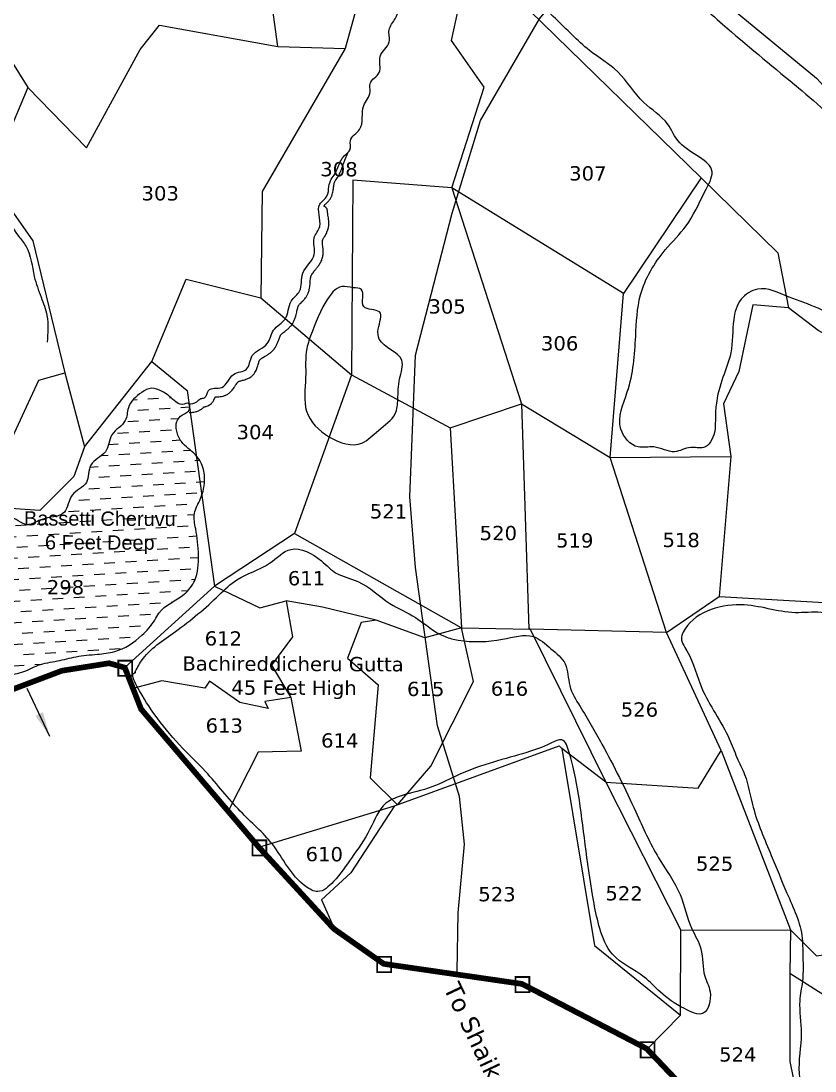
# Model space of a CAD drawing. Header units: inches. Extents: x 745102 to 755908, y 1649153 to 1658333.
# Drawn here: x 748021 to 749142, y 1651016 to 1652498 of the extents above; entities that cross this region are included whole.
import ezdxf
from ezdxf.enums import TextEntityAlignment as Align

# ---------------------------------------------------------------- set-up
doc = ezdxf.new("R2010")
doc.units = ezdxf.units.IN
doc.header["$MEASUREMENT"] = 0
doc.linetypes.add('ACAD_ISO02W100', pattern=[15, 12, -3])
for name, color, linetype in [('HILL', 223, 'Continuous'), ('PLOT', 7, 'Continuous'), ('PLOT NO', 7, 'Continuous'), ('ROADS', 6, 'Continuous'), ('tank', 4, 'Continuous'), ('TANKS-STREAM', 4, 'Continuous'), ('VILLAGE BOUNDRY', 5, 'Continuous'), ('VILLAGE STONES', 240, 'Continuous')]:
    doc.layers.add(name, color=color, linetype=linetype)
doc.styles.get("Standard").update_dxf_attribs({"font": 'verdana_0.ttf'})
doc.dimstyles.get("Standard").update_dxf_attribs({"dimtxt": 0.18, "dimasz": 35, "dimexe": 0.18, "dimexo": 0.0625, "dimgap": 0.09, "dimtad": 0, "dimtih": 1, "dimtoh": 1, "dimdec": 4, "dimzin": 0, "dimdsep": 46, "dimtxsty": 'Standard', "dimcen": 0.09, "dimadec": 0, "dimazin": 0, "dimtfac": 1, "dimtdec": 4, "dimtofl": 0, "dimtmove": 0, "dimatfit": 3, "dimfxl": 0, "dimtolj": 1, "dimtzin": 0, "dimarcsym": 0})

msp = doc.modelspace()

# ---------------------------------------------------------------- hatches: boundary and pattern name
at = {"layer": 'tank'}
h = msp.add_hatch(dxfattribs=at)
h.set_pattern_fill('DASH', color=256, scale=121.5050865, angle=3.540536199, style=0)
edge = h.paths.add_edge_path()
edge.add_spline(control_points=[(747982.1, 1651565.2), (747987.3, 1651568.1), (747999.9, 1651575.1), (748023.2, 1651576.5), (748045.9, 1651590.5), (748072.7, 1651593.7), (748099.9, 1651601.7), (748127.3, 1651603.5), (748160.7, 1651607.2), (748189, 1651626), (748207.9, 1651646.9), (748220.5, 1651672.6), (748248.7, 1651681.9), (748271, 1651710.6), (748272.9, 1651744.8), (748269.4, 1651775.5), (748263.2, 1651803.4), (748275.9, 1651823), (748281.2, 1651844), (748280.1, 1651866.1), (748268.5, 1651887.9), (748248.3, 1651899.7), (748240.4, 1651917.7), (748239.6, 1651932.6), (748248.6, 1651942.9), (748261, 1651946), (748259.2, 1651960.9), (748247.1, 1651953.7), (748237.8, 1651961.9), (748229.4, 1651969.3), (748219.2, 1651976.1), (748205.5, 1651981.7), (748187.4, 1651971.3), (748170.9, 1651956.4), (748171.4, 1651928.9), (748145, 1651917.3), (748145.6, 1651885.7), (748114.4, 1651875.4), (748119.3, 1651842.2), (748089, 1651832.6), (748086.9, 1651795.7), (748052.6, 1651799.4), (748028.2, 1651780), (748008.2, 1651803.9), (747987.3, 1651784.2), (747974.8, 1651808.2), (747953.9, 1651804.9), (747930, 1651807.5), (747922.5, 1651837.5), (747887.3, 1651827), (747873.4, 1651861.2), (747839.2, 1651848.6), (747821.7, 1651876.3), (747793.4, 1651863.3), (747779.5, 1651899.5), (747747.1, 1651891.7), (747736.4, 1651909.3), (747720.9, 1651908.1), (747692.6, 1651905.5), (747700.2, 1651886.9), (747701.3, 1651874.2), (747708.9, 1651859.9), (747722.3, 1651857.9), (747725.7, 1651847), (747743.5, 1651844.1), (747748.9, 1651819.7), (747775.5, 1651813.1), (747777.8, 1651786.6), (747803.5, 1651781), (747810, 1651759.7), (747831.1, 1651754.4), (747840.2, 1651730.5), (747859.8, 1651718.6), (747877.3, 1651703.3), (747874.7, 1651690.7), (747872.8, 1651682)], knot_values=[0, 0, 0, 0, 17.611025, 42.441228, 67.641244, 94.937652, 121.838193, 151.895834, 176.605998, 220.849844, 248.659298, 260.215209, 304.558984, 328.754268, 364.622076, 401.716755, 423.098951, 445.671335, 467.562283, 487.091994, 510.431758, 537.778343, 553.757386, 567.401569, 579.343669, 592.135903, 600.352917, 608.660226, 621.996551, 632.979036, 643.014544, 658.428103, 673.310246, 701.857918, 720.333592, 747.399141, 773.163048, 800.695457, 825.788466, 852.491313, 878.746696, 913.439514, 934.031717, 960.457501, 978.145111, 994.092121, 1020.885527, 1035.131591, 1061.460893, 1089.90242, 1116.624727, 1146.531778, 1173.381754, 1194.562088, 1216.936085, 1263.386738, 1268.156459, 1269.665108, 1308.418954, 1313.663694, 1325.241956, 1348.206924, 1352.418202, 1363.74902, 1375.994392, 1400.056314, 1425.89547, 1445.370869, 1466.346169, 1493.568903, 1500.713703, 1528.332344, 1559.658591, 1570.131417, 1593.913244, 1593.913244, 1593.913244, 1593.913244], degree=3, periodic=0)
edge.add_spline(control_points=[(747872.8, 1651682), (747887.6, 1651664.3), (747921.9, 1651623.3), (747960.3, 1651586.2), (747982.1, 1651565.2)], knot_values=[0, 0, 0, 0, 68.78838, 158.969515, 158.969515, 158.969515, 158.969515], degree=3, periodic=0)

# ---------------------------------------------------------------- linework, layer by layer
at = {"layer": 'HILL'}
for points in [[(752594.5, 1649531.7), (752557.7, 1649556.8), (752540.7, 1649595), (752545.5, 1649667.2), (752573.5, 1649717.4), (752593.3, 1649740), (752628.1, 1649778.2), (752650.8, 1649800.4), (752661.8, 1649811.6), (752673.2, 1649834.5), (752671.5, 1649846.1), (752661.2, 1649845.8), (752625.9, 1649833.7), (752509.6, 1649792.7), (752498.3, 1649785.9), (752464.4, 1649781.2), (752426.2, 1649760.8), (752362.4, 1649738.1), (752322.9, 1649724.9), (752296.5, 1649713), (752255, 1649702.6), (752171, 1649727.5), (752119.4, 1649747.2), (752109.5, 1649747.3), (752069.8, 1649769.7), (752051.7, 1649771.4), (752043.4, 1649763.3), (752043, 1649749.6), (752045.4, 1649733.5), (752045.2, 1649697.5), (752042.1, 1649691.4), (752027, 1649684.6), (752011.3, 1649693.6), (751993.2, 1649721), (751951.5, 1649770.2), (751907.5, 1649824.4), (751839.9, 1649902.5), (751753.5, 1649998.8), (751693.5, 1650063), (751595, 1650128.6), (751505.1, 1650174.2), (751443.2, 1650206.9), (751401.3, 1650227.7), (751322.1, 1650298), (751241.4, 1650350.7), (751194.3, 1650393.3), (751150.9, 1650417.8), (751039.4, 1650474.5), (750857.3, 1650563.9), (750578.8, 1650697.8), (750538.4, 1650732.4), (750451.4, 1650795.5), (750404, 1650842.7), (750311.7, 1650920.2), (750271.2, 1650969.3), (750224.2, 1650998), (750169.6, 1651043.1), (750094, 1651053.7), (749972.3, 1651086.6), (749890.9, 1651137.3), (749845, 1651181.8), (749822.9, 1651267), (749828, 1651308.6), (749835.2, 1651344.2), (749832.1, 1651389.1), (749793.9, 1651453.1), (749719, 1651512), (749657.9, 1651571.3), (749614.2, 1651606.5), (749568.9, 1651651.6), (749562.1, 1651707.6), (749574.9, 1651729.5), (749590.4, 1651772.3), (749568.5, 1651796.1), (749534.9, 1651799.5), (749497.6, 1651829.3), (749476.5, 1651836.8), (749451.2, 1651851.8), (749406.2, 1651871.2), (749369.4, 1651899.4), (749350.8, 1651923.7), (749331.5, 1651929.8), (749262.3, 1651960.8), (749223.3, 1651979.7), (749217.3, 1652022.3), (749192.1, 1652048.2), (749178.4, 1652068.6), (749105.3, 1652108), (749060.8, 1652119.1), (749037.6, 1652104.9), (749027.1, 1652076.4), (749023, 1652029.1), (749011.9, 1651995), (749002.4, 1651956), (749001.2, 1651934), (749000, 1651917), (748984.5, 1651895.6), (748966.4, 1651895.7), (748943.8, 1651889.7), (748914.6, 1651896.4), (748892.1, 1651896.5), (748868, 1651921.4), (748877, 1651974.1), (748888.8, 1652052.7), (748895.6, 1652111), (748930.6, 1652174.4), (748959.9, 1652208.4), (748986.5, 1652256.7), (748996.5, 1652284.7), (748951, 1652325.6), (748933.7, 1652352.3), (748900.3, 1652382.7), (748863.6, 1652425.7), (748823.5, 1652456.1), (748775.8, 1652500.8), (748747.3, 1652524.6), (748684.6, 1652558.9), (748659.9, 1652571.1), (748556.6, 1652656.1), (748493, 1652715.7), (748417.3, 1652794.6), (748376.6, 1652838.1), (748329.9, 1652867.4), (748247, 1652931), (748230.1, 1652967.9), (748244, 1653005.2), (748251.8, 1653026.1), (748231, 1653069.4), (748197, 1653105.2), (748150.5, 1653169.2), (748119.8, 1653215.5), (748126.5, 1653249), (748136.5, 1653267.7), (748155.3, 1653277), (748168.5, 1653278.6), (748183.9, 1653276.3), (748200.4, 1653278.5), (748236.7, 1653258.5), (748265.2, 1653239.7), (748291.5, 1653207.2), (748301.9, 1653191.7), (748332.7, 1653172.9), (748359.4, 1653108.5), (748380.7, 1653057.3), (748439.5, 1652993), (748462.5, 1652981.3), (748488.9, 1652962), (748532.2, 1652917.8), (748577.6, 1652858.3), (748605.2, 1652828.1), (748654.6, 1652787.8), (748706.2, 1652750.7), (748764.4, 1652702.1), (748861, 1652630.3), (748950.5, 1652548.2), (749011.4, 1652493), (749113, 1652407.7), (749155.3, 1652371.2), (749204.1, 1652322.1), (749228.7, 1652297.3), (749335.4, 1652206.9), (749369.4, 1652162.8), (749395.1, 1652124.2), (749429.1, 1652085), (749465.9, 1652078.3), (749499, 1652078.1), (749539, 1652052.1), (749599.7, 1652021.4), (749640.9, 1652010.2), (749665, 1651986.5), (749697.9, 1651933.6), (749779, 1651824.6), (749795.4, 1651809.2), (749826.1, 1651764.5), (749891.9, 1651683.2), (749931.4, 1651641.3), (749985.7, 1651592.7), (750110.9, 1651472.5), (750159.1, 1651432.2), (750270, 1651313.8), (750299.5, 1651267.5), (750337.2, 1651199.2), (750389.4, 1651143.7), (750453.8, 1651123.1), (750491.2, 1651121.9), (750515.9, 1651103.1), (750530.7, 1651082.7), (750569.1, 1651068.8), (750607.7, 1651067.5), (750631.3, 1651058.7), (750673.7, 1651064), (750703.4, 1651043.5), (750764.5, 1651049.4), (750796.7, 1651042), (750876.5, 1651031.8), (750923.3, 1651033.3), (750947.5, 1651031), (750994.8, 1651037.4), (751044.9, 1651031.2), (751148.9, 1651028), (751268.1, 1651038.6), (751327, 1651040.6), (751390.9, 1651054.6), (751480.8, 1651103.2), (751513.6, 1651127), (751546.2, 1651136.2), (751561.1, 1651156.5), (751608.6, 1651188.8), (751658.2, 1651226.5), (751731.6, 1651275.2), (751808.8, 1651302.6), (751861.7, 1651320.9), (751927.7, 1651313.5), (751952, 1651321.6), (751987.2, 1651312.7), (752010.8, 1651315.4), (752039.9, 1651295.4), (752044.2, 1651267.9), (752087.4, 1651192.4), (752141.2, 1651153.7), (752181.7, 1651094.7), (752231.5, 1651066.7), (752268.8, 1651045.1), (752293, 1651018.6), (752295.6, 1651000.5), (752271.3, 1650966.5), (752172.6, 1650911.3), (752054.4, 1650850.5), (751971.5, 1650779.3), (751878.1, 1650687), (751840.5, 1650640.9), (751808.9, 1650590.4), (751805.4, 1650530.5), (751821.2, 1650474.5), (751831, 1650464.5), (751862.9, 1650448.5), (751926.7, 1650433.4), (751957.5, 1650419), (751991.5, 1650404), (752047.1, 1650399.4), (752076.3, 1650397.6), (752121.9, 1650387.5), (752146.7, 1650383.6), (752180.2, 1650369.7), (752227, 1650361.3), (752276.2, 1650362.7), (752324.6, 1650349.9), (752400.5, 1650339.7), (752440.7, 1650334), (752494.6, 1650328.9), (752535.3, 1650328.2), (752621.2, 1650321.3), (752762.4, 1650305.8), (752833.9, 1650304.5), (752892.8, 1650305.3), (752934.7, 1650306.8), (753019.4, 1650304.3), (753066.2, 1650302.5), (753098.1, 1650300.7), (753116.2, 1650293.6), (753116.3, 1650293.5)], [(747942.5, 1651916.2), (747930.7, 1651914.7), (747913.7, 1651925.5), (747880.1, 1651934.3), (747873, 1651972.3), (747867.2, 1652001.5), (747866.8, 1652014.7), (747860.6, 1652038), (747873.3, 1652050.2), (747921.5, 1652052.4), (747933.7, 1652060.1), (747927.5, 1652099.8), (747916, 1652156.8), (747909.8, 1652188.4), (747920.2, 1652218.5), (747939.9, 1652231.1), (747952.5, 1652254.1), (747974.9, 1652261.3), (747992.4, 1652237.9), (748018, 1652194), (748028.7, 1652179.3), (748040.2, 1652137), (748049.8, 1652107.8), (748058, 1652081.9), (748058.4, 1652044.3)], [(748427.8, 1652046.6), (748451.5, 1652101), (748474.3, 1652122.8), (748490.2, 1652121.2), (748501.6, 1652118.9), (748505.2, 1652094.7), (748527.2, 1652087), (748525.6, 1652062.9), (748527, 1652048.5), (748558.7, 1652018.9), (748555.6, 1651992.4), (748553.2, 1651963.7), (748549.3, 1651943.3), (748525.8, 1651919.9), (748502.2, 1651901.8), (748456.9, 1651910.3), (748424.4, 1651946.8), (748423.1, 1651994.4), (748424.8, 1652035.3), (748427.8, 1652046.6)], [(748181.9, 1651577.8), (748191.4, 1651594.6), (748239.3, 1651636.1), (748301.1, 1651687.6), (748326.1, 1651709.1), (748372.1, 1651732.3), (748402.2, 1651751.9), (748445.3, 1651735.8), (748466.3, 1651718.4), (748496.7, 1651706.5), (748542.1, 1651675.5), (748578.1, 1651655.6), (748619.8, 1651628.8), (748638.5, 1651624), (748700.9, 1651625.2), (748744.5, 1651628.8), (748769.3, 1651611.8), (748789.4, 1651590.2), (748795.8, 1651559.7), (748810.3, 1651530.4), (748841.1, 1651477.3), (748889.1, 1651381.4), (748921.2, 1651316.6), (748951.5, 1651264.9), (748968.2, 1651216.3), (748980.8, 1651188.1), (748986.3, 1651149.7), (748993.7, 1651127.7), (748984.2, 1651097.3), (748957.5, 1651103.9), (748923.3, 1651127.5), (748900.9, 1651148.2), (748856, 1651180.7), (748838.3, 1651216.8), (748830, 1651252.4), (748809.3, 1651398.1), (748795.1, 1651465.2), (748784.8, 1651483), (748768.9, 1651478.4), (748735, 1651465.4), (748640.7, 1651434.8), (748601.2, 1651416.7), (748558, 1651404.2), (748536.4, 1651393.6), (748513.8, 1651357.1), (748487.8, 1651316.4), (748462.3, 1651283.1), (748440.2, 1651269.1), (748423.4, 1651276.2), (748376.2, 1651335.8), (748330.9, 1651382.4), (748281.8, 1651438.5), (748244.9, 1651476.2), (748210.8, 1651518), (748185.1, 1651559), (748181.9, 1651577.8), (748183.3, 1651578.2)], [(750541.3, 1650198.2), (750568.2, 1650212.1), (750576.4, 1650233.3), (750589.6, 1650250.9), (750585.6, 1650285.2), (750581.8, 1650343.6), (750564.9, 1650419.4), (750555.5, 1650436.6), (750541.5, 1650461.7), (750509.6, 1650487.9), (750475.8, 1650516.5), (750433, 1650548.7), (750401.9, 1650563.2), (750355.9, 1650562.1), (750331.4, 1650546.8), (750314.7, 1650536.5), (750293.9, 1650540.2), (750288.6, 1650550.1), (750270.5, 1650577.4), (750265.2, 1650600.4), (750238.7, 1650632.1), (750217.2, 1650674.6), (750199.1, 1650699.7), (750189.3, 1650715.5), (750168.1, 1650736.4), (750129.3, 1650749.6), (750090.1, 1650757.9), (750072.9, 1650760.6), (750056.2, 1650762.1), (750032.3, 1650750.9), (750006.5, 1650745.1), (749972.6, 1650732.1), (749934.2, 1650740.4), (749906.5, 1650771.4), (749865.5, 1650800.2), (749808.1, 1650787.9), (749775.7, 1650769.9), (749748.2, 1650769.2), (749739.2, 1650774), (749743.8, 1650790.5), (749776, 1650845.1), (749788.7, 1650902.4), (749795.1, 1650937.5), (749795.9, 1650999.2), (749787.9, 1651059.6), (749767.4, 1651127), (749730.9, 1651161.8), (749689.4, 1651199), (749651.8, 1651244.1), (749620.3, 1651284.8), (749599.5, 1651324.3), (749600.1, 1651356.5), (749621.9, 1651372.3), (749645, 1651361.3), (749671.7, 1651340.4), (749699.3, 1651316.2), (749721, 1651290.8), (749738.2, 1651289.3), (749747, 1651319.7), (749736.9, 1651423.3), (749685.8, 1651469.3), (749593.1, 1651550), (749570, 1651570.5), (749518.4, 1651606.9), (749485.8, 1651618.4), (749467.6, 1651604.4), (749470.2, 1651576.8), (749467.4, 1651556.8), (749452.4, 1651528.8), (749411, 1651513.1), (749362.1, 1651525.9), (749304.2, 1651582.4), (749253.9, 1651634.8), (749225.8, 1651652.6), (749173.2, 1651659.6), (749150.5, 1651662.9), (749113.8, 1651662.6), (749036.7, 1651673.7), (748955.7, 1651635), (748953.4, 1651628.7), (748961, 1651608.7), (748982.2, 1651556), (749020.9, 1651484.5), (749031.7, 1651458.2), (749042.5, 1651434.1), (749054.6, 1651388.3), (749080.2, 1651320), (749102.2, 1651266.9), (749123.8, 1651203.1), (749124.6, 1651183.1), (749124, 1651142.3), (749120.3, 1651115), (749122.4, 1651069.2), (749119.4, 1651012.5), (749129.7, 1650968.1), (749136.3, 1650907), (749133, 1650884.8), (749136, 1650849.5), (749144.8, 1650809.6)]]:
    msp.add_spline(points, degree=3, dxfattribs=at)
at = {"layer": 'PLOT'}
for points in [[(748436.6, 1653009.5), (748507, 1652970.4), (748634.1, 1652831.1), (748743.7, 1652747), (749143.8, 1652417), (749170.9, 1652387.9), (749388.6, 1652192.8), (749412.3, 1652131.8), (749441.1, 1652102.6), (749496.6, 1652101.1), (749554, 1652061.1), (749654.5, 1652031.6), (749740.9, 1651938.7), (749762.6, 1651873.1), (749939.3, 1651739.8), (750148.4, 1651515), (750276.9, 1651402.6)], [(748379.6, 1652689.2), (748381.4, 1652715), (748361.2, 1652741.6), (748363.7, 1652830.2), (748570.1, 1652628.2), (748518.1, 1652599.8), (748478.9, 1652458.8)], [(748383.9, 1652461.7), (748367.4, 1652582.4), (748379.6, 1652689.2), (748301.5, 1652598.9), (748198.5, 1652580)], [(748629.5, 1652262), (748675.2, 1652404.1), (748629, 1652470), (748648.6, 1652560.9), (748739, 1652512.2), (748981.3, 1652276), (748871.7, 1652112.8)], [(747964.6, 1652509.3), (748031, 1652403.7), (747976.4, 1652275)], [(748031, 1652403.7), (748114, 1652318.7), (748189.7, 1652457.4), (748216.9, 1652491.6), (748383.9, 1652461.7), (748478.9, 1652458.8), (748361.9, 1652256.7), (748359.9, 1652106.7)], [(747976.4, 1652275), (748038.3, 1652187.2), (748083.1, 1652001)], [(748629.5, 1652262), (748489.6, 1652272.9), (748487.8, 1651998.2)], [(748981.3, 1652276), (749089.6, 1652170.5), (749104.2, 1652092.7)], [(748852.6, 1651881.8), (748871.7, 1652112.8), (748629.5, 1652262), (748727.6, 1651957.1)], [(748205.9, 1652017), (748254.7, 1652133.3), (748359.9, 1652106.7), (748487.8, 1651998.2), (748407.5, 1651774.5), (748294.7, 1651700.2), (748167.9, 1651585.1)], [(749379.5, 1651528.7), (749420.7, 1651549.2), (749558.8, 1651767.6), (749244.8, 1651950.6), (749163.2, 1651985.6), (749198.7, 1652032.5), (749146.5, 1652060.6), (749104.2, 1652092.7), (749054.2, 1652097.1), (749034.2, 1652003.1), (749012.7, 1651957.2), (749022.9, 1651883.2)], [(748111, 1651896.8), (748205.9, 1652017), (748256, 1651976.3), (748294.7, 1651700.2), (748358.6, 1651669.3), (748395.6, 1651679.4), (748404.3, 1651628.4), (748375.1, 1651588.5), (748402.3, 1651542.9), (748365.7, 1651537.4), (748370.2, 1651527.5), (748330.2, 1651536.1), (748287.6, 1651566.1), (748280.6, 1651556.1), (748220, 1651566.6), (748179.4, 1651555.8)], [(748003.5, 1651897.1), (748046.7, 1651990.5), (748083.1, 1652001), (748111, 1651896.8), (748095.9, 1651854.6), (748048.1, 1651806.7), (747985.3, 1651810.9)], [(748487.8, 1651998.2), (748627, 1651923.3), (748642.9, 1651641.1)], [(748627, 1651923.3), (748727.6, 1651957.1), (748737.8, 1651639.5), (748739.5, 1651640.4), (748737.8, 1651640.3), (748739.2, 1651641)], [(748727.6, 1651957.1), (748852.6, 1651881.8)], [(748932.4, 1651634.8), (748852.6, 1651881.8), (749022.9, 1651883.2), (749006.6, 1651685.4)], [(748407.5, 1651774.5), (748642.9, 1651641.1), (748591.5, 1651626.9), (748522.5, 1651652), (748446.7, 1651670.6), (748395.6, 1651679.4)], [(748932.4, 1651634.8), (749006.6, 1651685.4), (749163.4, 1651676.5), (749241.9, 1651665.9), (749379.5, 1651528.7), (749264.1, 1651541.5), (749164.6, 1651645.9), (749196.5, 1651672.1)], [(748522.5, 1651652), (748501.2, 1651648.6), (748482.2, 1651598.2), (748525.2, 1651560.9), (748514.1, 1651429.8), (748552.6, 1651391.6)], [(748552.6, 1651391.4), (748599.9, 1651446.1), (748659.9, 1651565.5), (748642.9, 1651641.1), (748740, 1651639.5), (748846.7, 1651423.5), (748784.6, 1651471.1)], [(749009.3, 1651468.2), (748932.4, 1651634.8), (748740, 1651639.5)], [(748402.3, 1651542.9), (748416.6, 1651467.4), (748356, 1651465.6), (748313.6, 1651382.7)], [(748548.7, 1651390.2), (748780.9, 1651474.7), (748784.6, 1651471.1), (748830.8, 1651193.1), (748952, 1651094.6), (748904.9, 1651046.8)], [(748846.7, 1651423.5), (748977.2, 1651415), (749009.3, 1651468.2), (749107.1, 1651215.1)], [(748846.7, 1651423.5), (748952.3, 1651214.6)], [(748357.1, 1651331.6), (748548.7, 1651390.2), (748486.8, 1651295.4), (748445.4, 1651257.4), (748463.9, 1651215.8)], [(749107.1, 1651215.1), (749143.8, 1651178.3), (749196.1, 1651185.7), (749197.5, 1651237.7), (749328.2, 1651132), (749347.2, 1651103.8), (749336.9, 1651081.7), (749304.9, 1651114.3), (749241.8, 1651079.7), (749160.4, 1651119), (749106.4, 1651153.5)], [(748952, 1651094.6), (748952.3, 1651214.6), (749107.1, 1651215.1), (749106.4, 1651153.5), (749106.2, 1651029.3), (749120.6, 1650960.3), (749119.8, 1650829.6)]]:
    msp.add_lwpolyline(points, dxfattribs=at)
at = {"layer": 'ROADS'}
msp.add_lwpolyline([(748637.1, 1651156.4), (748638.1, 1651239.3), (748647.1, 1651336.2), (748640.1, 1651403.2), (748609.1, 1651503.1), (748578.1, 1651726.4), (748570, 1651826), (748578, 1652025.8), (748630, 1652226.2), (748670, 1652357.1), (748753.1, 1652500.6), (748864, 1652635.5), (748930.4, 1652702), (748997.4, 1652819.9), (749058.4, 1652936.8), (749157.6, 1653061.4), (749209.6, 1653187.3), (749223.6, 1653290.2), (749221.8, 1653346.7), (749267.7, 1653492.6), (749287.9, 1653572), (749347.8, 1653655.9), (749434.8, 1653720.9)], dxfattribs=at)
msp.add_spline([(749791.1, 1654622.7), (749794.6, 1654608.7), (749790.2, 1654589), (749775.4, 1654574.7), (749774, 1654575), (749744.1, 1654569), (749691.2, 1654564.2), (749620.7, 1654558), (749572.9, 1654550.3), (749482, 1654542.3), (749441.3, 1654527.3), (749402.4, 1654515.6), (749365.7, 1654499.3), (749331.5, 1654496.9), (749301.7, 1654503.8), (749263.9, 1654506.8), (749177.7, 1654493.4), (749129.8, 1654472.7), (749111.7, 1654460.2), (749093.7, 1654450.6), (749073.9, 1654443.1), (749039, 1654437.2), (748995.1, 1654421.1), (748954.9, 1654393.7), (748920.3, 1654373), (748890, 1654356.6), (748863.4, 1654342), (748847.1, 1654319), (748832.7, 1654300.4), (748816.4, 1654287.9), (748764.4, 1654260.6), (748743.8, 1654240.9), (748722.9, 1654227.3), (748702.6, 1654200.1), (748674.5, 1654176.5), (748643.9, 1654161.8), (748620.1, 1654153.7), (748599.2, 1654137.6), (748582.2, 1654110), (748557.7, 1654092.1), (748531.2, 1654052.1), (748509.6, 1654028.8), (748465.9, 1653993.7), (748445.4, 1653976.6), (748417.2, 1653959.4), (748379.8, 1653940.9), (748337, 1653897.4), (748306, 1653881), (748286.5, 1653860.9), (748267.7, 1653833.7), (748250.4, 1653814.7), (748229.4, 1653795.4), (748204.2, 1653788.3), (748165.9, 1653764.8), (748128.7, 1653718.9), (748092.6, 1653687.1), (748079.9, 1653662.7), (748060.8, 1653653.5), (748040.8, 1653612.7), (748023.1, 1653581.9), (748016.5, 1653549.6), (748020.4, 1653533.4), (748033.7, 1653522.2), (748072.4, 1653484.5), (748096.8, 1653462.8), (748112.1, 1653438), (748138.3, 1653409.1), (748151.5, 1653392.2), (748163, 1653386.8), (748174.4, 1653364.1), (748204.2, 1653331.7), (748227.5, 1653315), (748247.2, 1653286.6), (748264.7, 1653271.1), (748280.5, 1653257.7), (748293.7, 1653235.7), (748303, 1653219.9), (748321.7, 1653203.7), (748349.7, 1653190.6), (748365.1, 1653185.5), (748392.5, 1653165.1), (748420.1, 1653139.9), (748460.9, 1653112.8), (748493.6, 1653086.1), (748526.6, 1653059), (748599.5, 1652993.7), (748627.5, 1652980), (748652.2, 1652950.1), (748680.5, 1652932), (748720.3, 1652907), (748769.5, 1652882.4), (748838.9, 1652839.5), (748889.9, 1652800.5), (748943.3, 1652762.2), (748984.2, 1652737.3), (749025.4, 1652691.9), (749070.6, 1652642.5), (749143, 1652587.3), (749172.1, 1652564.5), (749213.6, 1652514.4), (749277.1, 1652429.1), (749300, 1652394.9), (749330.8, 1652365.3), (749361.2, 1652326), (749383.5, 1652293.3), (749424.4, 1652265.2), (749492.5, 1652211), (749563.9, 1652149.4), (749590.8, 1652124.5), (749634.5, 1652069.7), (749668.9, 1652023.8), (749692.1, 1651983.4), (749718.2, 1651938.8), (749763, 1651881.9), (749786.6, 1651849.2), (749851.1, 1651775.3), (749881.5, 1651734.9), (749954.3, 1651657.9), (749991.6, 1651618.9), (750062.2, 1651555.6), (750114.2, 1651501.5), (750192.7, 1651427), (750240.4, 1651383), (750272.6, 1651350.5), (750316.4, 1651288.3), (750337.6, 1651235.5), (750404.1, 1651159.3), (750456.6, 1651143.5), (750510.9, 1651146.8), (750546.2, 1651154.7), (750655.3, 1651163.6), (750696.3, 1651163.4), (750767.9, 1651144.1), (750834.9, 1651133.4), (750879.3, 1651120), (750930.7, 1651113.4), (750989.1, 1651105.1), (751057.7, 1651076.6), (751121.8, 1651045.7), (751201.3, 1651045.8), (751268.9, 1651027.1), (751331.8, 1651011.3), (751406.9, 1650986.7), (751462.9, 1650980.2), (751521.8, 1650971.9), (751585.3, 1650964.1), (751648.3, 1650954.1), (751754.5, 1650910.4), (751886.9, 1650865.6), (751952.1, 1650846.9), (752007.6, 1650827.6), (752058.9, 1650801.5), (752107.9, 1650769), (752272, 1650693.7), (752413.9, 1650631.9), (752488.3, 1650587.7), (752586.7, 1650536.2), (752623.1, 1650519.3), (752717.7, 1650483.1), (752836.6, 1650443.4), (752871.8, 1650435.2), (752945.1, 1650403.2), (753030.6, 1650401.1), (753124.8, 1650395.6), (753213.6, 1650383.6), (753240.1, 1650378.3), (753294.4, 1650378.7), (753307.2, 1650394.8), (753388.8, 1650414.1), (753439.2, 1650439.3), (753488.3, 1650455.9), (753515.5, 1650464.6), (753514.8, 1650464.2)], degree=3, dxfattribs=at)
at = {"layer": 'TANKS-STREAM'}
for points in [[(748257.7, 1651957.2), (748269.5, 1651960.3), (748275.1, 1651964.7), (748280.2, 1651965.7), (748286, 1651976), (748304.7, 1651980.5), (748321.4, 1651998.9), (748339.6, 1652006.2), (748347.7, 1652025.4), (748369, 1652042.3), (748377.7, 1652061.1), (748394.2, 1652077), (748402.8, 1652102.4), (748414.5, 1652116.4), (748419, 1652141.6), (748435.3, 1652168), (748435.1, 1652191.1), (748442.9, 1652207.5), (748443.1, 1652239), (748453.2, 1652250.4), (748455.9, 1652264), (748459.3, 1652274.2), (748464.6, 1652282.2), (748472.3, 1652299.5), (748478, 1652307.6), (748485.8, 1652316.4), (748486.2, 1652328.6), (748499.2, 1652344.5), (748505.1, 1652378.2), (748514.1, 1652397.7), (748514, 1652409.2), (748526.8, 1652424.7), (748528.3, 1652447.5), (748541, 1652467.9), (748540.9, 1652484.9), (748549.4, 1652500.6), (748559.3, 1652531.6), (748569.2, 1652554.5), (748571.1, 1652561.9)], [(747982.1, 1651565.2), (747998.1, 1651572.9), (748022.5, 1651578.5), (748045.8, 1651588.4), (748072.7, 1651594.5), (748099.1, 1651600.5), (748129.2, 1651603.9), (748153.7, 1651607.8), (748192, 1651630.7), (748210.1, 1651652.1), (748216, 1651662.1), (748251.8, 1651688.8), (748266.6, 1651708.2), (748271.9, 1651743.9), (748267.9, 1651781.1), (748266.1, 1651802.5), (748274.8, 1651823.5), (748280.2, 1651844.9), (748278.9, 1651864.5), (748267.7, 1651885.2), (748247.7, 1651904.1), (748241.1, 1651918.8), (748241.4, 1651932.6), (748249.2, 1651941.7), (748259.3, 1651949.7), (748257.8, 1651957.8), (748249.5, 1651956.5), (748237.4, 1651962.2), (748228.9, 1651969.4), (748220.5, 1651974.9), (748205.6, 1651979.3), (748191.8, 1651973.4), (748172.9, 1651951.7), (748168.5, 1651933.6), (748149.8, 1651913.8), (748140.5, 1651889.6), (748120, 1651870.9), (748113.7, 1651846.4), (748093.7, 1651828.5), (748082.6, 1651804.5), (748049.3, 1651793.8), (748029.8, 1651786.8), (748004.9, 1651796.1), (747988, 1651790.3), (747976.1, 1651801.1), (747949.5, 1651805.8), (747935.5, 1651809), (747918.7, 1651829.4), (747890.5, 1651834.6), (747870.8, 1651853), (747840.9, 1651856.1), (747817.8, 1651870.2), (747796.5, 1651869.6), (747781.2, 1651886.1), (747738.7, 1651905.8), (747735.2, 1651909.1), (747733.7, 1651909.1), (747697.7, 1651894.1), (747699.2, 1651889), (747701.7, 1651877.6), (747715.5, 1651859.1), (747719.6, 1651857.9), (747726.9, 1651849.1), (747737.9, 1651843.4), (747752.2, 1651823.9), (747772.8, 1651808), (747781, 1651790.1), (747798.7, 1651778.7), (747817.1, 1651758.4), (747823.8, 1651755.7), (747841.5, 1651734.3), (747865.3, 1651713.6), (747872.7, 1651706), (747872.8, 1651682)]]:
    msp.add_spline(points, degree=3, dxfattribs=at)
for points, knots in [([(748448.5, 1652236.5), (748448.5, 1652236.5), (748448.6, 1652236.6), (748448.9, 1652237), (748449.2, 1652237.3), (748450, 1652238.2), (748450.6, 1652238.7), (748451.8, 1652239.8), (748452.5, 1652240.5), (748454, 1652242), (748454.8, 1652242.8), (748456.5, 1652244.8), (748457.4, 1652245.9), (748458.5, 1652247.8), (748458.8, 1652248.4), (748459.4, 1652249.5), (748459.6, 1652250), (748460.4, 1652251.9), (748460.8, 1652253.2), (748461.5, 1652255.6), (748461.7, 1652256.7), (748462, 1652258.8), (748462.2, 1652259.8), (748462.4, 1652261.7), (748462.4, 1652262.5), (748462.6, 1652264), (748462.7, 1652264.7), (748462.8, 1652265.5), (748462.8, 1652265.7), (748462.9, 1652266.3), (748463, 1652266.8), (748463.3, 1652268.1), (748463.5, 1652269), (748464.1, 1652270.5), (748464.4, 1652271.2), (748464.8, 1652272), (748464.9, 1652272.1), (748465.1, 1652272.4), (748465.2, 1652272.6), (748465.6, 1652273.2), (748465.9, 1652273.6), (748466.7, 1652274.8), (748467.3, 1652275.6), (748468.3, 1652277), (748468.6, 1652277.5), (748469.1, 1652278.3), (748469.3, 1652278.6), (748469.8, 1652279.3), (748469.9, 1652279.6), (748470.4, 1652280.4), (748470.7, 1652280.9), (748482.5, 1652311.4)], [365.055177, 365.055177, 365.055177, 365.055177, 366.12513, 366.12513, 368.532218, 368.532218, 370.939306, 370.939306, 373.346394, 373.346394, 375.753482, 375.753482, 378.16057, 378.16057, 379.115521, 379.115521, 380.070471, 380.070471, 382.385743, 382.385743, 384.701014, 384.701014, 387.016285, 387.016285, 389.331557, 389.331557, 391.646828, 391.646828, 392.432656, 392.432656, 394.547438, 394.547438, 398.777001, 398.777001, 403.006565, 403.006565, 403.969866, 403.969866, 404.933167, 404.933167, 406.85977, 406.85977, 409.960867, 409.960867, 411.254603, 411.254603, 412.199037, 412.199037, 412.964011, 412.964011, 414.251409, 414.251409, 414.251409, 414.251409]), ([(748295.3, 1651967), (748295.6, 1651967), (748295.9, 1651967), (748297.1, 1651967.1), (748298, 1651967.1), (748300, 1651967.2), (748301.2, 1651967.3), (748303.7, 1651967.6), (748305, 1651967.8), (748307.2, 1651968.4), (748307.9, 1651968.6), (748309, 1651969), (748309.3, 1651969.1), (748310, 1651969.4), (748310.3, 1651969.5), (748311.2, 1651970), (748311.8, 1651970.3), (748313.6, 1651971.3), (748314.7, 1651972.1), (748316.7, 1651973.8), (748317.6, 1651974.6), (748319.2, 1651976.3), (748319.8, 1651977.1), (748321.1, 1651978.7), (748321.7, 1651979.5), (748323, 1651981.4), (748323.6, 1651982.5), (748324.9, 1651984.4), (748325.4, 1651985.2), (748326.4, 1651986.7), (748326.8, 1651987.2), (748327.5, 1651988), (748327.7, 1651988.3), (748328, 1651988.5), (748328, 1651988.5), (748328.1, 1651988.6), (748328.2, 1651988.6), (748328.2, 1651988.7), (748328.2, 1651988.7), (748328.5, 1651988.8), (748328.8, 1651989), (748329.6, 1651989.3), (748330.1, 1651989.4), (748331.4, 1651989.8), (748332.1, 1651990), (748333.7, 1651990.4), (748334.6, 1651990.6), (748336.6, 1651991.2), (748337.6, 1651991.5), (748339.9, 1651992.3), (748341.1, 1651992.7), (748343.4, 1651993.8), (748344.4, 1651994.4), (748345.9, 1651995.4), (748346.3, 1651995.8), (748347.1, 1651996.4), (748347.5, 1651996.7), (748348, 1651997.2), (748348.3, 1651997.4), (748348.7, 1651997.9), (748348.9, 1651998.1), (748349.6, 1651998.8), (748350, 1651999.3), (748351.2, 1652000.8), (748351.8, 1652001.8), (748353, 1652003.9), (748353.4, 1652004.8), (748354.2, 1652006.7), (748354.5, 1652007.6), (748355.1, 1652009.4), (748355.4, 1652010.2), (748355.9, 1652012.2), (748356.2, 1652013.3), (748356.8, 1652015.2), (748357, 1652016.1), (748357.5, 1652017.5), (748357.7, 1652018.1), (748357.9, 1652018.6), (748358, 1652018.7), (748358.1, 1652018.9), (748358.1, 1652018.9), (748358.2, 1652019), (748358.2, 1652019), (748358.2, 1652019.1), (748358.2, 1652019.1), (748358.3, 1652019.2), (748358.4, 1652019.3), (748358.6, 1652019.6), (748358.9, 1652019.9), (748359.6, 1652020.5), (748360.1, 1652020.9), (748361.1, 1652021.6), (748361.8, 1652022.1), (748363.2, 1652023), (748364.1, 1652023.4), (748366.1, 1652024.6), (748367.3, 1652025.3), (748370, 1652027), (748371.4, 1652027.9), (748373.9, 1652029.9), (748375.1, 1652030.9), (748376.7, 1652032.5), (748377.2, 1652033), (748377.9, 1652033.8), (748378.2, 1652034.1), (748378.7, 1652034.8), (748379, 1652035.1), (748379.4, 1652035.7), (748379.6, 1652036), (748380.3, 1652037), (748380.6, 1652037.6), (748381.8, 1652039.6), (748382.5, 1652041), (748383.6, 1652043.6), (748384.1, 1652044.8), (748384.9, 1652047.1), (748385.2, 1652048.1), (748385.9, 1652050), (748386.2, 1652050.8), (748386.8, 1652052.3), (748387.1, 1652052.9), (748387.4, 1652053.5), (748387.5, 1652053.7), (748387.7, 1652053.9), (748387.7, 1652054), (748387.8, 1652054.2), (748387.9, 1652054.2), (748388, 1652054.3), (748388, 1652054.4), (748388.2, 1652054.6), (748388.3, 1652054.8), (748388.8, 1652055.4), (748389.3, 1652055.9), (748390.6, 1652057), (748391.3, 1652057.6), (748393.1, 1652059), (748394, 1652059.7), (748396.1, 1652061.4), (748397.2, 1652062.3), (748399.5, 1652064.3), (748400.6, 1652065.5), (748402.3, 1652067.3), (748402.7, 1652067.8), (748403.5, 1652068.8), (748403.8, 1652069.3), (748404.3, 1652070.1), (748404.6, 1652070.4), (748405, 1652071.1), (748405.2, 1652071.5), (748405.9, 1652072.6), (748406.2, 1652073.3), (748407.3, 1652075.6), (748407.9, 1652077.1), (748408.9, 1652080.1), (748409.3, 1652081.5), (748409.9, 1652084.2), (748410.2, 1652085.5), (748410.7, 1652087.9), (748410.9, 1652089), (748411.4, 1652091), (748411.6, 1652091.9), (748412.1, 1652093.4), (748412.3, 1652094.1), (748412.7, 1652094.9), (748412.8, 1652095.2), (748413, 1652095.6), (748413.1, 1652095.7), (748413.3, 1652096), (748413.4, 1652096.2), (748413.6, 1652096.5), (748413.8, 1652096.7), (748414.3, 1652097.4), (748414.9, 1652098), (748416.2, 1652099.4), (748417, 1652100.2), (748418.7, 1652101.9), (748419.6, 1652102.9), (748421.5, 1652105), (748422.6, 1652106.3), (748424, 1652108.3), (748424.4, 1652108.9), (748425.1, 1652110.2), (748425.5, 1652110.9), (748426.2, 1652112.3), (748426.4, 1652113), (748427.3, 1652115.2), (748427.8, 1652116.7), (748428.4, 1652119.6), (748428.7, 1652121), (748429, 1652123.7), (748429.2, 1652124.9), (748429.3, 1652127.3), (748429.4, 1652128.4), (748429.6, 1652130.9), (748429.7, 1652132.1), (748429.9, 1652134.4), (748430, 1652135.3), (748430.3, 1652136.4), (748430.3, 1652136.6), (748430.5, 1652137.1), (748430.5, 1652137.2), (748430.6, 1652137.5), (748430.6, 1652137.6), (748430.7, 1652137.8), (748430.8, 1652137.9), (748430.9, 1652138.3), (748431, 1652138.5), (748431.5, 1652139.5), (748432, 1652140.2), (748433.1, 1652141.9), (748433.8, 1652142.8), (748435.3, 1652144.8), (748436.2, 1652145.8), (748438, 1652148.1), (748439, 1652149.3), (748441, 1652151.9), (748442, 1652153.3), (748443.9, 1652156.5), (748444.9, 1652158.2), (748446, 1652160.9), (748446.2, 1652161.7), (748446.8, 1652163.4), (748447, 1652164.4), (748447.3, 1652165.7), (748447.4, 1652166.1), (748447.5, 1652166.8), (748447.6, 1652167.1), (748447.7, 1652168.2), (748447.8, 1652168.9), (748447.9, 1652171.2), (748447.9, 1652172.7), (748447.8, 1652175.6), (748447.6, 1652176.9), (748447.4, 1652179.4), (748447.2, 1652180.5), (748447, 1652182.6), (748446.9, 1652183.5), (748446.8, 1652185.2), (748446.8, 1652185.9), (748446.8, 1652187), (748446.8, 1652187.4), (748446.9, 1652187.8), (748446.9, 1652187.9), (748446.9, 1652188), (748446.9, 1652188), (748447, 1652188.1), (748447, 1652188.1), (748447, 1652188.3), (748447.1, 1652188.4), (748447.3, 1652188.9), (748447.5, 1652189.3), (748448.1, 1652190.5), (748448.5, 1652191.2), (748449.4, 1652192.7), (748449.9, 1652193.6), (748451.1, 1652195.5), (748451.7, 1652196.6), (748452.9, 1652199), (748453.5, 1652200.4), (748454.3, 1652202.6), (748454.5, 1652203.3), (748454.8, 1652204.4), (748454.9, 1652204.8), (748455.1, 1652205.5), (748455.2, 1652205.9), (748455.4, 1652207), (748455.5, 1652207.7), (748455.8, 1652210.2), (748455.8, 1652211.8), (748455.7, 1652215), (748455.6, 1652216.5), (748455.3, 1652219.3), (748455.1, 1652220.6), (748454.7, 1652223.1), (748454.5, 1652224.3), (748454.1, 1652226.5), (748454, 1652227.5), (748453.8, 1652229.3), (748453.7, 1652230.1), (748453.6, 1652231.4), (748453.6, 1652231.9), (748453.7, 1652232.6), (748453.7, 1652232.7), (748449.2, 1652236.4)], [45.410173, 45.410173, 45.410173, 45.410173, 46.531649, 46.531649, 48.941694, 48.941694, 51.351739, 51.351739, 53.761785, 53.761785, 54.877982, 54.877982, 55.371747, 55.371747, 55.865512, 55.865512, 56.853042, 56.853042, 58.969331, 58.969331, 61.08562, 61.08562, 63.201909, 63.201909, 65.318198, 65.318198, 68.523028, 68.523028, 71.727858, 71.727858, 74.932688, 74.932688, 77.495272, 77.495272, 78.611734, 78.611734, 79.801558, 79.801558, 80.991381, 80.991381, 83.458994, 83.458994, 85.926606, 85.926606, 88.394219, 88.394219, 90.861832, 90.861832, 93.329445, 93.329445, 95.797058, 95.797058, 97.676669, 97.676669, 98.533456, 98.533456, 99.128476, 99.128476, 99.575904, 99.575904, 100.023332, 100.023332, 100.918187, 100.918187, 102.903442, 102.903442, 104.888697, 104.888697, 106.873952, 106.873952, 108.859206, 108.859206, 111.885548, 111.885548, 114.91189, 114.91189, 117.938231, 117.938231, 119.113065, 119.113065, 119.878923, 119.878923, 120.496729, 120.496729, 121.114536, 121.114536, 122.350148, 122.350148, 125.297353, 125.297353, 128.244558, 128.244558, 131.191764, 131.191764, 134.138969, 134.138969, 137.966551, 137.966551, 141.794132, 141.794132, 144.792723, 144.792723, 145.997737, 145.997737, 146.78616, 146.78616, 147.467594, 147.467594, 148.149027, 148.149027, 149.511895, 149.511895, 152.652167, 152.652167, 155.792439, 155.792439, 158.932711, 158.932711, 162.072983, 162.072983, 165.213255, 165.213255, 166.456069, 166.456069, 167.284798, 167.284798, 167.97296, 167.97296, 168.661122, 168.661122, 170.037446, 170.037446, 173.548325, 173.548325, 177.059204, 177.059204, 180.570083, 180.570083, 184.080962, 184.080962, 187.591841, 187.591841, 188.93798, 188.93798, 189.922589, 189.922589, 190.688652, 190.688652, 191.454715, 191.454715, 192.986841, 192.986841, 196.425244, 196.425244, 199.863646, 199.863646, 203.302049, 203.302049, 206.740452, 206.740452, 210.178855, 210.178855, 213.617257, 213.617257, 215.297999, 215.297999, 216.847492, 216.847492, 218.236077, 218.236077, 219.624662, 219.624662, 222.962272, 222.962272, 226.299883, 226.299883, 229.637493, 229.637493, 232.975104, 232.975104, 234.336679, 234.336679, 235.666903, 235.666903, 236.997128, 236.997128, 240.067799, 240.067799, 243.138471, 243.138471, 246.209142, 246.209142, 249.279813, 249.279813, 253.381778, 253.381778, 257.483743, 257.483743, 259.01049, 259.01049, 260.087706, 260.087706, 260.947219, 260.947219, 261.806732, 261.806732, 263.525758, 263.525758, 267.562351, 267.562351, 271.598944, 271.598944, 275.635538, 275.635538, 279.672131, 279.672131, 283.708724, 283.708724, 287.745318, 287.745318, 289.286974, 289.286974, 291.081598, 291.081598, 291.727964, 291.727964, 292.37433, 292.37433, 293.667063, 293.667063, 296.868535, 296.868535, 300.070008, 300.070008, 303.271481, 303.271481, 306.472953, 306.472953, 309.674426, 309.674426, 312.875898, 312.875898, 313.925087, 313.925087, 314.499908, 314.499908, 315.074729, 315.074729, 316.224371, 316.224371, 319.117361, 319.117361, 322.01035, 322.01035, 324.90334, 324.90334, 327.79633, 327.79633, 330.68932, 330.68932, 331.988865, 331.988865, 332.638484, 332.638484, 333.288102, 333.288102, 334.587339, 334.587339, 337.79089, 337.79089, 340.99444, 340.99444, 344.197991, 344.197991, 347.401542, 347.401542, 350.605093, 350.605093, 353.808644, 353.808644, 357.012195, 357.012195, 359.596324, 359.596324, 359.596324, 359.596324]), ([(748279.8, 1651953), (748280.1, 1651953.1), (748280.4, 1651953.1), (748281.3, 1651953.3), (748281.9, 1651953.4), (748283.4, 1651953.8), (748284.2, 1651954.1), (748285.4, 1651954.6), (748285.6, 1651954.7), (748286.1, 1651955), (748286.3, 1651955.1), (748287, 1651955.5), (748287.4, 1651955.8), (748288.7, 1651956.6), (748289.4, 1651957.3), (748290.7, 1651958.6), (748291.2, 1651959.2), (748292.2, 1651960.5), (748292.6, 1651961.1), (748293.2, 1651962.2), (748293.5, 1651962.8), (748294.2, 1651964.1), (748294.5, 1651964.9), (748295, 1651966.1), (748295.1, 1651966.5), (748295.3, 1651967)], [22.089531, 22.089531, 22.089531, 22.089531, 22.656562, 22.656562, 23.44413, 23.44413, 24.231698, 24.231698, 24.43594, 24.43594, 24.640182, 24.640182, 25.048667, 25.048667, 25.896125, 25.896125, 26.743584, 26.743584, 27.591043, 27.591043, 28.438501, 28.438501, 29.836728, 29.836728, 30.957324, 30.957324, 30.957324, 30.957324]), ([(748258.6, 1651945), (748259.1, 1651945), (748259.6, 1651945), (748261.1, 1651945.2), (748262.2, 1651945.3), (748264.6, 1651945.6), (748265.9, 1651945.8), (748268.7, 1651946.4), (748270.2, 1651946.9), (748272.9, 1651948), (748274, 1651948.6), (748275.8, 1651949.7), (748276.4, 1651950.1), (748277.5, 1651951), (748278, 1651951.4), (748278.8, 1651952.1), (748279.1, 1651952.4), (748279.6, 1651952.8), (748279.7, 1651952.9), (748279.8, 1651953)], [0, 0, 0, 0, 1.305543, 1.305543, 3.916628, 3.916628, 6.527713, 6.527713, 9.138799, 9.138799, 11.088998, 11.088998, 12.066001, 12.066001, 13.043003, 13.043003, 14.020006, 14.020006, 14.44118, 14.44118, 14.44118, 14.44118])]:
    msp.add_open_spline(points, degree=3, knots=knots, dxfattribs=at)
at = {"layer": 'VILLAGE BOUNDRY', "linetype": 'ACAD_ISO02W100', "ltscale": 2, "const_width": 8}
msp.add_lwpolyline([(752014, 1649672.4), (751110.2, 1649842.5), (750706.1, 1650052), (750365.6, 1650354.1), (750354.2, 1650400.8), (750246.8, 1650475.1), (750204.8, 1650439.4), (749650, 1650722.3), (749584.8, 1650813.7), (749452.3, 1650698.2), (749290.9, 1650724.5), (749165.3, 1650793.2), (749116.3, 1650832.4), (749017.6, 1650928), (748904.4, 1651047.4), (748728.3, 1651138.8), (748533.2, 1651167.1), (748462.8, 1651216.6), (748357.1, 1651331.6), (748190.9, 1651526.5), (748167.9, 1651585.1), (748145.8, 1651591.3), (748079.1, 1651580.7), (747997.4, 1651549.8)], dxfattribs=at)
at = {"layer": 'VILLAGE STONES', "const_width": 2.5}
for points in [[(748158.8, 1651594.9), (748178.4, 1651594.9), (748178.4, 1651573.4), (748158.8, 1651573.4)], [(748348, 1651341.4), (748367.6, 1651341.4), (748367.6, 1651319.9), (748348, 1651319.9)], [(748524, 1651176.9), (748543.7, 1651176.9), (748543.7, 1651155.5), (748524, 1651155.5)], [(748719.2, 1651148.5), (748738.8, 1651148.5), (748738.8, 1651127.1), (748719.2, 1651127.1)], [(748895.8, 1651056.6), (748915.4, 1651056.6), (748915.4, 1651035.1), (748895.8, 1651035.1)]]:
    msp.add_lwpolyline(points, close=True, dxfattribs=at)

# ---------------------------------------------------------------- texts
at = {"layer": 'PLOT NO'}
for s, p in [('308', (748470.1, 1652288.4)), ('307', (748821.3, 1652282.5)), ('303', (748217.9, 1652254.4)), ('305', (748622.7, 1652094.7)), ('306', (748781.5, 1652042.7)), ('304', (748352, 1651917.4)), ('521', (748540.1, 1651805.6)), ('520', (748695, 1651775)), ('519', (748802.8, 1651764.6)), ('518', (748953, 1651765.2)), ('298', (748084.2, 1651698.5)), ('611', (748424.3, 1651711.2)), ('612', (748307, 1651626.3)), ('615', (748592.5, 1651555)), ('616', (748710.7, 1651555.5)), ('526', (748894.1, 1651526)), ('613', (748308.3, 1651503.4)), ('614', (748471.2, 1651482.3)), ('610', (748449.4, 1651321.9)), ('525', (749000.2, 1651308.5)), ('523', (748693.1, 1651265.4)), ('522', (748872.4, 1651266.6)), ('524', (749032.9, 1651039.2))]:
    msp.add_text(s, height=20.14, rotation=359.7824, dxfattribs=at).set_placement(p, align=Align.MIDDLE_CENTER)
for s, p in [('Bachireddicheru Gutta', (748249.1, 1651580.9)), ('45 Feet High', (748318.2, 1651547))]:
    msp.add_text(s, height=20.143, rotation=359.7824, dxfattribs=at).set_placement(p)
at = {"layer": 'PLOT NO', "insert": (748132.8, 1651805.4), "char_height": 20.143, "width": 296.46, "attachment_point": 2, "rotation": 359.7824}
msp.add_mtext('{\\fArial|b0|i0|c0|p34;Bassetti Cheruvu\\P6 Feet Deep}', dxfattribs=at)
at = {"layer": 'ROADS'}
msp.add_text('To Shaik Sanipalle 2 Miles', height=25, rotation=295.365, dxfattribs=at).set_placement((748617.1, 1651133.3))

# ---------------------------------------------------------------- leaders
at = {"layer": 'TANKS-STREAM', "color": 5}
msp.add_leader([(748062, 1651488.1), (748030, 1651555.8)], dimstyle='Standard', override={"dimgap": 0.09, "dimtad": 0}, dxfattribs=at)

doc.saveas('drawing.dxf')
